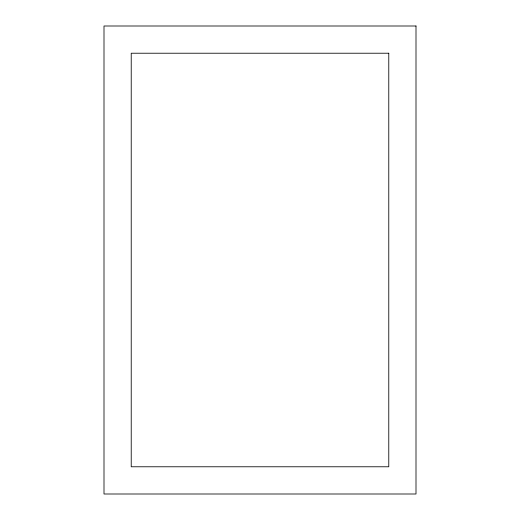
<?xml version="1.0" encoding="UTF-8"?>
<svg xmlns="http://www.w3.org/2000/svg" width="520" height="520" viewBox="0 0 520 520"><rect width="100%" height="100%" fill="white"/><g stroke="black" fill="none" stroke-linecap="round" stroke-linejoin="round"><path stroke-width="0.78" d="M416 26L104 26L104 494L416 494L416 26M388.778 53.222L131.222 53.222L131.222 466.778L388.778 466.778L388.778 53.222"/></g></svg>
